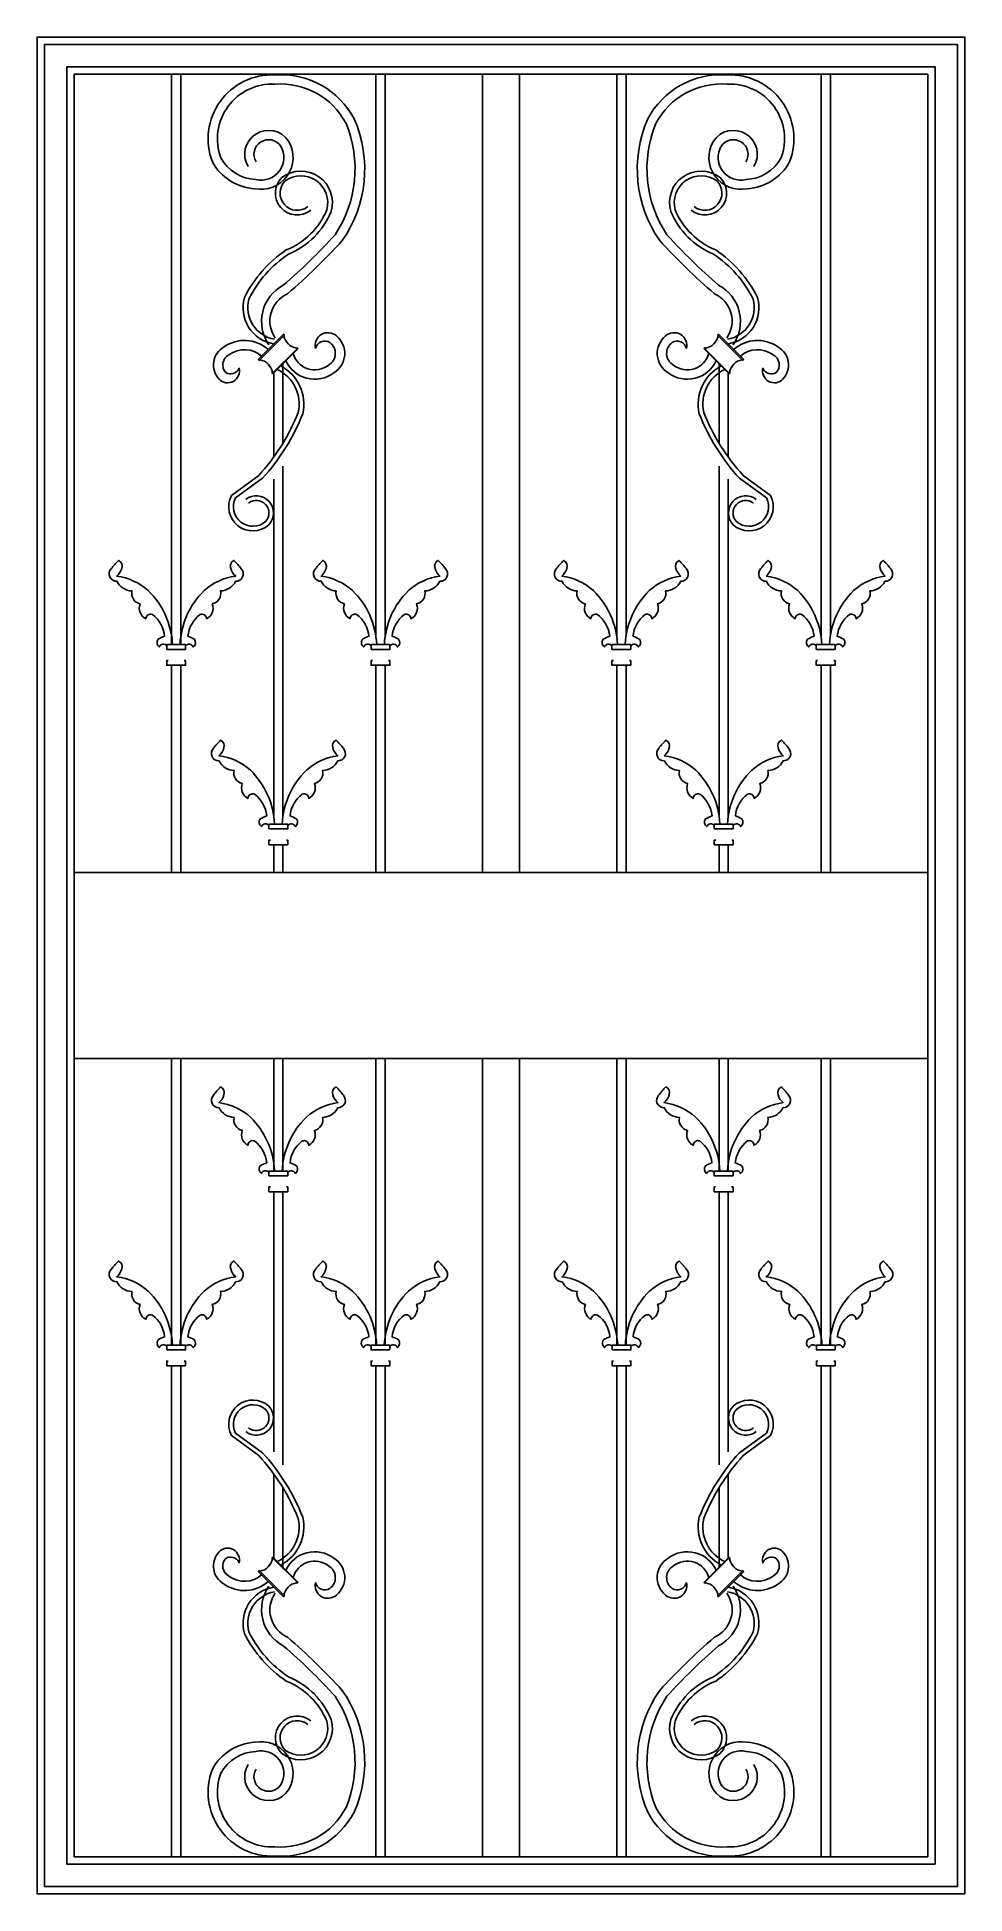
# Model space of a CAD drawing. Header units: metres. Extents: x 48384 to 49384, y 18250 to 20250.
import ezdxf

# ---------------------------------------------------------------- set-up
doc = ezdxf.new("R2010")
doc.units = ezdxf.units.M
for name, color, linetype in [('3', 3, 'Continuous'), ('4', 4, 'Continuous'), ('7', 7, 'Continuous'), ('BH', 3, 'Continuous')]:
    doc.layers.add(name, color=color, linetype=linetype)

msp = doc.modelspace()

# ---------------------------------------------------------------- hatches: boundary and pattern name
at = {"layer": 'BH'}
h = msp.add_hatch(dxfattribs=at)
h.set_pattern_fill('DOTS', scale=83.6)
h.paths.add_polyline_path([(48637.43, 19887.02, 0.32), (48623.38, 19901.08), (48650.45, 19928.13, 0.31), (48664.5, 19914.06)])
h = msp.add_hatch(dxfattribs=at)
h.set_pattern_fill('DOTS', scale=83.6)
h.paths.add_polyline_path([(49131.08, 19887.02, -0.32), (49145.14, 19901.08), (49118.06, 19928.13, -0.31), (49104.01, 19914.06)])
h = msp.add_hatch(dxfattribs=at)
h.set_pattern_fill('DOTS', scale=300)
h.paths.add_polyline_path([(49344.26, 19149.66), (49344.26, 19349.66), (48424.26, 19349.66), (48424.26, 19149.66)])
h = msp.add_hatch(dxfattribs=at)
h.set_pattern_fill('DOTS', scale=83.6)
h.paths.add_polyline_path([(48637.43, 18612.31, -0.32), (48623.38, 18598.24), (48650.45, 18571.2, -0.31), (48664.5, 18585.27)])
h = msp.add_hatch(dxfattribs=at)
h.set_pattern_fill('DOTS', scale=83.6)
h.paths.add_polyline_path([(49131.08, 18612.31, 0.32), (49145.14, 18598.24), (49118.06, 18571.2, 0.31), (49104.01, 18585.27)])

# ---------------------------------------------------------------- linework, layer by layer
at = {"layer": '3'}
for p, q in [((48529.26, 19595.25), (48529.26, 20209.66)), ((48539.26, 19595.25), (48539.26, 20209.66)), ((48749.47, 19604.4), (48749.47, 20209.66)), ((48759.47, 19605.29), (48759.47, 20209.66)), ((48864.26, 20209.66), (48864.26, 19349.66)), ((48904.26, 20209.66), (48904.26, 19349.66)), ((49009.05, 19604.4), (49009.05, 20209.66)), ((49019.05, 19605.29), (49019.05, 20209.66)), ((49229.26, 19604.4), (49229.26, 20209.66)), ((49239.26, 19605.29), (49239.26, 20209.66)), ((48639.26, 19887.94), (48639.26, 19796.98)), ((48649.26, 19897.93), (48649.26, 19811.96)), ((49119.26, 19897.93), (49119.26, 19811.96)), ((49129.26, 19887.94), (49129.26, 19796.98)), ((48649.26, 19787.39), (48649.26, 19411.01)), ((49119.26, 19787.39), (49119.26, 19411.72)), ((48639.26, 19773.46), (48639.26, 19411.72)), ((49129.26, 19773.46), (49129.26, 19411.01)), ((48529.26, 19349.66), (48529.26, 19573.14)), ((48539.26, 19349.66), (48539.26, 19573.14)), ((48749.47, 19349.66), (48749.47, 19573.14)), ((48759.47, 19349.66), (48759.47, 19573.14)), ((49009.05, 19349.66), (49009.05, 19573.14)), ((49019.05, 19349.66), (49019.05, 19573.14)), ((49229.26, 19349.66), (49229.26, 19573.14)), ((49239.26, 19349.66), (49239.26, 19573.14)), ((48639.26, 19379.66), (48639.26, 19349.66)), ((48649.26, 19379.66), (48649.26, 19349.66)), ((49119.26, 19379.66), (49119.26, 19349.66)), ((49129.26, 19379.66), (49129.26, 19349.66)), ((48529.26, 19149.66), (48529.26, 18840.63)), ((48539.26, 19149.66), (48539.26, 18840.63)), ((48639.26, 19028.15), (48639.26, 19149.66)), ((48649.26, 19028.15), (48649.26, 19149.66)), ((48749.47, 19149.66), (48749.47, 18840.63)), ((48759.47, 19149.66), (48759.47, 18840.63)), ((48864.26, 19149.66), (48864.26, 18289.66)), ((48904.26, 19149.66), (48904.26, 18289.66)), ((49009.05, 19149.66), (49009.05, 18840.63)), ((49019.05, 19149.66), (49019.05, 18840.63)), ((49119.26, 19028.15), (49119.26, 19149.66)), ((49129.26, 19028.15), (49129.26, 19149.66)), ((49229.26, 19149.66), (49229.26, 18840.63)), ((49239.26, 19149.66), (49239.26, 18840.63)), ((48639.26, 18725.87), (48639.26, 19006.04)), ((48649.26, 18711.93), (48649.26, 19006.04)), ((49119.26, 18711.93), (49119.26, 19006.04)), ((49129.26, 18725.87), (49129.26, 19006.04)), ((48529.26, 18818.53), (48529.26, 18289.66)), ((48539.26, 18818.53), (48539.26, 18289.66)), ((48749.47, 18818.53), (48749.47, 18289.66)), ((48759.47, 18818.53), (48759.47, 18289.66)), ((49009.05, 18818.53), (49009.05, 18289.66)), ((49019.05, 18818.53), (49019.05, 18289.66)), ((49229.26, 18818.53), (49229.26, 18289.66)), ((49239.26, 18818.53), (49239.26, 18289.66)), ((48639.26, 18611.39), (48639.26, 18702.34)), ((49129.26, 18611.39), (49129.26, 18702.34)), ((48649.26, 18601.4), (48649.26, 18687.37)), ((49119.26, 18601.4), (49119.26, 18687.37))]:
    msp.add_line(p, q, dxfattribs=at)
for points in [[(49376.26, 18257.66), (49376.26, 20241.66), (48392.26, 20241.66), (48392.26, 18257.66)], [(49352.26, 18281.66), (49352.26, 20217.66), (48416.26, 20217.66), (48416.26, 18281.66)]]:
    msp.add_lwpolyline(points, close=True, dxfattribs=at)
for points in [[(48611.64, 20110.19, -0.98), (48655.33, 20137.61, -0.65), (48618.83, 20086.37, -0.26), (48573.2, 20115.31, -0.54), (48640.42, 20208.96, -0.3), (48726.3, 20161, -0.26), (48713.24, 20030.56, -0.03), (48654.29, 19973.27, 0.47), (48640.87, 19925.62, 0.62)], [(49156.87, 20110.19, 0.98), (49113.18, 20137.61, 0.65), (49149.68, 20086.37, 0.26), (49195.32, 20115.31, 0.54), (49128.09, 20208.96, 0.3), (49042.21, 20161, 0.26), (49055.28, 20030.56, 0.03), (49114.23, 19973.27, -0.47), (49127.64, 19925.62, -0.62)], [(48620.23, 20115.31, -0.97), (48646.86, 20132.3, -0.66), (48620.12, 20096.33, -0.26), (48582.32, 20119.47, -0.54), (48640.55, 20198.95, -0.3), (48717.27, 20156.69, -0.25), (48705.36, 20036.76, -0.03), (48649.64, 19982.45, 0.45), (48634.14, 19918.23, 0.44)], [(49148.28, 20115.31, 0.97), (49121.65, 20132.3, 0.66), (49148.39, 20096.33, 0.26), (49186.2, 20119.47, 0.54), (49127.96, 20198.95, 0.3), (49051.24, 20156.69, 0.25), (49063.15, 20036.76, 0.03), (49118.87, 19982.45, -0.45), (49134.38, 19918.23, -0.44)], [(48639.12, 19919.41, -0.45), (48607.7, 19969.06, -0.13), (48652.88, 20020.44, 0.2), (48696.55, 20063.56, 0.71), (48651.47, 20094.72, 0.94), (48676.14, 20067.08)], [(48639.96, 19924.34, -0.44), (48612.39, 19967.26, -0.13), (48655.26, 20016.01, 0.2), (48701.28, 20061.91, 0.72), (48648.2, 20098.52, 0.95), (48679.22, 20063.14, 0.95)], [(49128.55, 19924.34, 0.44), (49156.12, 19967.26, 0.13), (49113.26, 20016.01, -0.2), (49067.23, 20061.91, -0.72), (49120.31, 20098.52, -0.95), (49089.29, 20063.14, -0.95)], [(49129.39, 19919.41, 0.45), (49160.81, 19969.06, 0.13), (49115.64, 20020.44, -0.2), (49071.96, 20063.56, -0.71), (49117.04, 20094.72, -0.94), (49092.37, 20067.08)], [(48601.83, 19893.35, -0.79), (48580.33, 19881.4, -0.49), (48585.73, 19915.9, -0.35), (48633.27, 19913.24, -0.24)], [(48684.43, 19914.19, -0.74), (48706.82, 19927.88, -0.52), (48704.01, 19888.04, -0.48), (48652.42, 19901.09, -0.25)], [(48684.43, 19914.19, -0.53), (48699.87, 19920.62, -0.54), (48698.41, 19896.34, -0.53), (48660.18, 19908.84, -0.45)], [(49084.08, 19914.19, 0.74), (49061.69, 19927.88, 0.52), (49064.5, 19888.04, 0.48), (49116.09, 19901.09, 0.25)], [(49084.08, 19914.19, 0.53), (49068.64, 19920.62, 0.54), (49070.11, 19896.34, 0.53), (49108.33, 19908.84, 0.45)], [(49166.68, 19893.35, 0.79), (49188.18, 19881.4, 0.49), (49182.78, 19915.9, 0.35), (49135.24, 19913.24, 0.24)], [(48601.83, 19892.17, -0.38), (48587.63, 19888.25, -0.5), (48591.04, 19907.4, -0.36), (48626.59, 19905.8, -0.36)], [(49166.68, 19892.17, 0.38), (49180.89, 19888.25, 0.5), (49177.47, 19907.4, 0.36), (49141.92, 19905.8, 0.36)], [(48643.12, 19891.8, -0.35), (48665.8, 19845.45, -0.09), (48623.2, 19777.54), (48593.77, 19755.84, 0.83), (48633.98, 19724.23, 0.93), (48609.13, 19751.68)], [(48646.85, 19895.52, -0.34), (48670.59, 19843.99, -0.09), (48627.17, 19774.47), (48598.11, 19753.34, 0.82), (48630.51, 19727.84, 0.92), (48612.21, 19747.74)], [(49121.66, 19895.52, 0.34), (49097.92, 19843.99, 0.09), (49141.34, 19774.47), (49170.4, 19753.34, -0.82), (49138, 19727.84, -0.92), (49156.3, 19747.74)], [(49125.39, 19891.8, 0.35), (49102.72, 19845.45, 0.09), (49145.31, 19777.54), (49174.74, 19755.84, -0.83), (49134.53, 19724.23, -0.93), (49159.38, 19751.68)], [(48530.06, 19595.48, 0.19), (48504.05, 19653.46, 0.15), (48470.08, 19669.09, 0.16), (48475.44, 19677.45, 0.4), (48471.96, 19685.95, 0.03), (48464.1, 19676.99, 0.67), (48470.25, 19663.53, 0.28), (48486.5, 19653.16, 0.42), (48495.33, 19639.16, 0.39), (48501.44, 19623.2, -0.52), (48508.48, 19627.72, -0.21), (48521.63, 19604.35, 0.05), (48514.63, 19601.02, 0.41), (48515.85, 19592.77, -0.57), (48524.14, 19593.9)], [(48538.31, 19595.48, -0.19), (48564.33, 19653.46, -0.15), (48598.29, 19669.09, -0.16), (48592.94, 19677.45, -0.4), (48596.41, 19685.95, -0.03), (48604.28, 19676.99, -0.67), (48598.13, 19663.53, -0.28), (48581.88, 19653.16, -0.42), (48573.05, 19639.16, -0.39), (48566.94, 19623.2, 0.52), (48559.9, 19627.72, 0.21), (48546.75, 19604.35, -0.05), (48553.75, 19601.02, -0.41), (48552.53, 19592.77, 0.57), (48544.24, 19593.9)], [(48750.27, 19595.48, 0.19), (48724.26, 19653.46, 0.15), (48690.29, 19669.09, 0.16), (48695.65, 19677.45, 0.4), (48692.17, 19685.95, 0.03), (48684.31, 19676.99, 0.67), (48690.46, 19663.53, 0.28), (48706.71, 19653.16, 0.42), (48715.54, 19639.16, 0.39), (48721.65, 19623.2, -0.52), (48728.69, 19627.72, -0.21), (48741.84, 19604.35, 0.05), (48734.84, 19601.02, 0.41), (48736.06, 19592.77, -0.57), (48744.35, 19593.9)], [(48758.52, 19595.48, -0.19), (48784.54, 19653.46, -0.15), (48818.5, 19669.09, -0.16), (48813.15, 19677.45, -0.4), (48816.62, 19685.95, -0.03), (48824.49, 19676.99, -0.67), (48818.34, 19663.53, -0.28), (48802.09, 19653.16, -0.42), (48793.26, 19639.16, -0.39), (48787.15, 19623.2, 0.52), (48780.11, 19627.72, 0.21), (48766.96, 19604.35, -0.05), (48773.96, 19601.02, -0.41), (48772.74, 19592.77, 0.57), (48764.45, 19593.9)], [(49009.85, 19595.48, 0.19), (48983.84, 19653.46, 0.15), (48949.87, 19669.09, 0.16), (48955.23, 19677.45, 0.4), (48951.75, 19685.95, 0.03), (48943.89, 19676.99, 0.67), (48950.04, 19663.53, 0.28), (48966.29, 19653.16, 0.42), (48975.12, 19639.16, 0.39), (48981.23, 19623.2, -0.52), (48988.27, 19627.72, -0.21), (49001.42, 19604.35, 0.05), (48994.42, 19601.02, 0.41), (48995.64, 19592.77, -0.57), (49003.93, 19593.9)], [(49018.1, 19595.48, -0.19), (49044.12, 19653.46, -0.15), (49078.08, 19669.09, -0.16), (49072.73, 19677.45, -0.4), (49076.2, 19685.95, -0.03), (49084.07, 19676.99, -0.67), (49077.92, 19663.53, -0.28), (49061.67, 19653.16, -0.42), (49052.84, 19639.16, -0.39), (49046.73, 19623.2, 0.52), (49039.69, 19627.72, 0.21), (49026.54, 19604.35, -0.05), (49033.54, 19601.02, -0.41), (49032.32, 19592.77, 0.57), (49024.03, 19593.9)], [(49230.06, 19595.48, 0.19), (49204.05, 19653.46, 0.15), (49170.08, 19669.09, 0.16), (49175.44, 19677.45, 0.4), (49171.96, 19685.95, 0.03), (49164.1, 19676.99, 0.67), (49170.25, 19663.53, 0.28), (49186.5, 19653.16, 0.42), (49195.33, 19639.16, 0.39), (49201.44, 19623.2, -0.52), (49208.48, 19627.72, -0.21), (49221.63, 19604.35, 0.05), (49214.63, 19601.02, 0.41), (49215.85, 19592.77, -0.57), (49224.14, 19593.9)], [(49238.31, 19595.48, -0.19), (49264.33, 19653.46, -0.15), (49298.29, 19669.09, -0.16), (49292.94, 19677.45, -0.4), (49296.41, 19685.95, -0.03), (49304.28, 19676.99, -0.67), (49298.13, 19663.53, -0.28), (49281.88, 19653.16, -0.42), (49273.05, 19639.16, -0.39), (49266.94, 19623.2, 0.52), (49259.9, 19627.72, 0.21), (49246.75, 19604.35, -0.05), (49253.75, 19601.02, -0.41), (49252.53, 19592.77, 0.57), (49244.24, 19593.9)], [(48640.18, 19402, 0.19), (48614.17, 19459.98, 0.15), (48580.2, 19475.61, 0.16), (48585.56, 19483.97, 0.4), (48582.08, 19492.47, 0.03), (48574.22, 19483.52, 0.67), (48580.37, 19470.06, 0.28), (48596.62, 19459.68, 0.42), (48605.45, 19445.69, 0.39), (48611.56, 19429.72, -0.52), (48618.6, 19434.24, -0.21), (48631.75, 19410.87, 0.05), (48624.75, 19407.54, 0.41), (48625.97, 19399.29, -0.57), (48634.26, 19400.42)], [(48648.43, 19402, -0.19), (48674.45, 19459.98, -0.15), (48708.41, 19475.61, -0.16), (48703.06, 19483.97, -0.4), (48706.53, 19492.47, -0.03), (48714.4, 19483.52, -0.67), (48708.25, 19470.06, -0.28), (48692, 19459.68, -0.42), (48683.17, 19445.69, -0.39), (48677.06, 19429.72, 0.52), (48670.02, 19434.24, 0.21), (48656.87, 19410.87, -0.05), (48663.87, 19407.54, -0.41), (48662.65, 19399.29, 0.57), (48654.36, 19400.42)], [(49120.18, 19402, 0.19), (49094.17, 19459.98, 0.15), (49060.2, 19475.61, 0.16), (49065.56, 19483.97, 0.4), (49062.08, 19492.47, 0.03), (49054.22, 19483.52, 0.67), (49060.37, 19470.06, 0.28), (49076.62, 19459.68, 0.42), (49085.45, 19445.69, 0.39), (49091.56, 19429.72, -0.52), (49098.6, 19434.24, -0.21), (49111.75, 19410.87, 0.05), (49104.75, 19407.54, 0.41), (49105.97, 19399.29, -0.57), (49114.26, 19400.42)], [(49128.43, 19402, -0.19), (49154.45, 19459.98, -0.15), (49188.41, 19475.61, -0.16), (49183.06, 19483.97, -0.4), (49186.53, 19492.47, -0.03), (49194.4, 19483.52, -0.67), (49188.25, 19470.06, -0.28), (49172, 19459.68, -0.42), (49163.17, 19445.69, -0.39), (49157.06, 19429.72, 0.52), (49150.02, 19434.24, 0.21), (49136.87, 19410.87, -0.05), (49143.87, 19407.54, -0.41), (49142.65, 19399.29, 0.57), (49134.36, 19400.42)], [(48640.18, 19028.38, 0.19), (48614.17, 19086.36, 0.15), (48580.2, 19101.99, 0.16), (48585.56, 19110.35, 0.4), (48582.08, 19118.85, 0.03), (48574.22, 19109.9, 0.67), (48580.37, 19096.43, 0.28), (48596.62, 19086.06, 0.42), (48605.45, 19072.07, 0.39), (48611.56, 19056.1, -0.52), (48618.6, 19060.62, -0.21), (48631.75, 19037.25, 0.05), (48624.75, 19033.92, 0.41), (48625.97, 19025.67, -0.57), (48634.26, 19026.8)], [(48648.43, 19028.38, -0.19), (48674.45, 19086.36, -0.15), (48708.41, 19101.99, -0.16), (48703.06, 19110.35, -0.4), (48706.53, 19118.85, -0.03), (48714.4, 19109.9, -0.67), (48708.25, 19096.43, -0.28), (48692, 19086.06, -0.42), (48683.17, 19072.07, -0.39), (48677.06, 19056.1, 0.52), (48670.02, 19060.62, 0.21), (48656.87, 19037.25, -0.05), (48663.87, 19033.92, -0.41), (48662.65, 19025.67, 0.57), (48654.36, 19026.8)], [(49120.08, 19028.38, 0.19), (49094.06, 19086.36, 0.15), (49060.1, 19101.99, 0.16), (49065.45, 19110.35, 0.4), (49061.98, 19118.85, 0.03), (49054.12, 19109.9, 0.67), (49060.26, 19096.43, 0.28), (49076.51, 19086.06, 0.42), (49085.35, 19072.07, 0.39), (49091.45, 19056.1, -0.52), (49098.49, 19060.62, -0.21), (49111.64, 19037.25, 0.05), (49104.65, 19033.92, 0.41), (49105.86, 19025.67, -0.57), (49114.16, 19026.8)], [(49128.33, 19028.38, -0.19), (49154.34, 19086.36, -0.15), (49188.31, 19101.99, -0.16), (49182.95, 19110.35, -0.4), (49186.43, 19118.85, -0.03), (49194.29, 19109.9, -0.67), (49188.14, 19096.43, -0.28), (49171.89, 19086.06, -0.42), (49163.06, 19072.07, -0.39), (49156.95, 19056.1, 0.52), (49149.91, 19060.62, 0.21), (49136.76, 19037.25, -0.05), (49143.76, 19033.92, -0.41), (49142.54, 19025.67, 0.57), (49134.25, 19026.8)], [(48530.06, 18840.87, 0.19), (48504.05, 18898.85, 0.15), (48470.08, 18914.48, 0.16), (48475.44, 18922.83, 0.4), (48471.96, 18931.33, 0.03), (48464.1, 18922.38, 0.67), (48470.25, 18908.92, 0.28), (48486.5, 18898.54, 0.42), (48495.33, 18884.55, 0.39), (48501.44, 18868.59, -0.52), (48508.48, 18873.11, -0.21), (48521.63, 18849.73, 0.05), (48514.63, 18846.4, 0.41), (48515.85, 18838.16, -0.57), (48524.14, 18839.29)], [(48538.31, 18840.87, -0.19), (48564.33, 18898.85, -0.15), (48598.29, 18914.48, -0.16), (48592.94, 18922.83, -0.4), (48596.41, 18931.33, -0.03), (48604.28, 18922.38, -0.67), (48598.13, 18908.92, -0.28), (48581.88, 18898.54, -0.42), (48573.05, 18884.55, -0.39), (48566.94, 18868.59, 0.52), (48559.9, 18873.11, 0.21), (48546.75, 18849.73, -0.05), (48553.75, 18846.4, -0.41), (48552.53, 18838.16, 0.57), (48544.24, 18839.29)], [(48750.23, 18840.87, 0.19), (48724.21, 18898.85, 0.15), (48690.25, 18914.48, 0.16), (48695.6, 18922.83, 0.4), (48692.13, 18931.33, 0.03), (48684.26, 18922.38, 0.67), (48690.41, 18908.92, 0.28), (48706.66, 18898.54, 0.42), (48715.49, 18884.55, 0.39), (48721.6, 18868.59, -0.52), (48728.64, 18873.11, -0.21), (48741.79, 18849.73, 0.05), (48734.79, 18846.4, 0.41), (48736.01, 18838.16, -0.57), (48744.3, 18839.29)], [(48758.48, 18840.87, -0.19), (48784.49, 18898.85, -0.15), (48818.46, 18914.48, -0.16), (48813.1, 18922.83, -0.4), (48816.58, 18931.33, -0.03), (48824.44, 18922.38, -0.67), (48818.29, 18908.92, -0.28), (48802.04, 18898.54, -0.42), (48793.21, 18884.55, -0.39), (48787.1, 18868.59, 0.52), (48780.06, 18873.11, 0.21), (48766.91, 18849.73, -0.05), (48773.91, 18846.4, -0.41), (48772.69, 18838.16, 0.57), (48764.4, 18839.29)], [(49010.04, 18840.87, 0.19), (48984.02, 18898.85, 0.15), (48950.06, 18914.48, 0.16), (48955.41, 18922.83, 0.4), (48951.94, 18931.33, 0.03), (48944.07, 18922.38, 0.67), (48950.22, 18908.92, 0.28), (48966.47, 18898.54, 0.42), (48975.3, 18884.55, 0.39), (48981.41, 18868.59, -0.52), (48988.45, 18873.11, -0.21), (49001.6, 18849.73, 0.05), (48994.6, 18846.4, 0.41), (48995.82, 18838.16, -0.57), (49004.11, 18839.29)], [(49018.29, 18840.87, -0.19), (49044.3, 18898.85, -0.15), (49078.27, 18914.48, -0.16), (49072.91, 18922.83, -0.4), (49076.39, 18931.33, -0.03), (49084.25, 18922.38, -0.67), (49078.1, 18908.92, -0.28), (49061.85, 18898.54, -0.42), (49053.02, 18884.55, -0.39), (49046.91, 18868.59, 0.52), (49039.87, 18873.11, 0.21), (49026.72, 18849.73, -0.05), (49033.72, 18846.4, -0.41), (49032.5, 18838.16, 0.57), (49024.21, 18839.29)], [(49230.2, 18840.87, 0.19), (49204.19, 18898.85, 0.15), (49170.22, 18914.48, 0.16), (49175.57, 18922.83, 0.4), (49172.1, 18931.33, 0.03), (49164.24, 18922.38, 0.67), (49170.39, 18908.92, 0.28), (49186.63, 18898.54, 0.42), (49195.47, 18884.55, 0.39), (49201.57, 18868.59, -0.52), (49208.61, 18873.11, -0.21), (49221.76, 18849.73, 0.05), (49214.77, 18846.4, 0.41), (49215.98, 18838.16, -0.57), (49224.28, 18839.29)], [(49238.45, 18840.87, -0.19), (49264.46, 18898.85, -0.15), (49298.43, 18914.48, -0.16), (49293.07, 18922.83, -0.4), (49296.55, 18931.33, -0.03), (49304.41, 18922.38, -0.67), (49298.26, 18908.92, -0.28), (49282.01, 18898.54, -0.42), (49273.18, 18884.55, -0.39), (49267.07, 18868.59, 0.52), (49260.03, 18873.11, 0.21), (49246.88, 18849.73, -0.05), (49253.88, 18846.4, -0.41), (49252.66, 18838.16, 0.57), (49244.37, 18839.29)], [(48643.12, 18607.52, 0.35), (48665.8, 18653.87, 0.09), (48623.2, 18721.78), (48593.77, 18743.49, -0.83), (48633.98, 18775.1, -0.93), (48609.13, 18747.65)], [(49125.39, 18607.52, -0.35), (49102.72, 18653.87, -0.09), (49145.31, 18721.78), (49174.74, 18743.49, 0.83), (49134.53, 18775.1, 0.93), (49159.38, 18747.65)], [(48646.85, 18603.8, 0.34), (48670.59, 18655.33, 0.09), (48627.17, 18724.85), (48598.11, 18745.99, -0.82), (48630.51, 18771.49, -0.92), (48612.21, 18751.59)], [(49121.66, 18603.8, -0.34), (49097.92, 18655.33, -0.09), (49141.34, 18724.85), (49170.4, 18745.99, 0.82), (49138, 18771.49, 0.92), (49156.3, 18751.59)], [(48601.83, 18605.98, 0.79), (48580.33, 18617.92, 0.49), (48585.73, 18583.42, 0.35), (48633.27, 18586.08, 0.24)], [(49166.68, 18605.98, -0.79), (49188.18, 18617.92, -0.49), (49182.78, 18583.42, -0.35), (49135.24, 18586.08, -0.24)], [(48601.83, 18607.15, 0.38), (48587.63, 18611.08, 0.5), (48591.04, 18591.93, 0.36), (48626.59, 18593.52, 0.36)], [(48684.43, 18585.13, 0.74), (48706.82, 18571.44, 0.52), (48704.01, 18611.29, 0.48), (48652.42, 18598.24, 0.25)], [(48684.43, 18585.13, 0.53), (48699.87, 18578.7, 0.54), (48698.41, 18602.98, 0.53), (48660.18, 18590.48, 0.45)], [(49084.08, 18585.13, -0.74), (49061.69, 18571.44, -0.52), (49064.5, 18611.29, -0.48), (49116.09, 18598.24, -0.25)], [(49084.08, 18585.13, -0.53), (49068.64, 18578.7, -0.54), (49070.11, 18602.98, -0.53), (49108.33, 18590.48, -0.45)], [(49166.68, 18607.15, -0.38), (49180.89, 18611.08, -0.5), (49177.47, 18591.93, -0.36), (49141.92, 18593.52, -0.36)], [(48620.23, 18384.02, 0.97), (48646.86, 18367.03, 0.66), (48620.12, 18403, 0.26), (48582.32, 18379.85, 0.54), (48640.55, 18300.38, 0.3), (48717.27, 18342.64, 0.25), (48705.36, 18462.57, 0.03), (48649.64, 18516.87, -0.45), (48634.14, 18581.1, -0.44)], [(49148.28, 18384.02, -0.97), (49121.65, 18367.03, -0.66), (49148.39, 18403, -0.26), (49186.2, 18379.85, -0.54), (49127.96, 18300.38, -0.3), (49051.24, 18342.64, -0.25), (49063.15, 18462.57, -0.03), (49118.87, 18516.87, 0.45), (49134.38, 18581.1, 0.44)], [(48611.64, 18389.13, 0.98), (48655.33, 18361.72, 0.65), (48618.83, 18412.95, 0.26), (48573.2, 18384.02, 0.54), (48640.42, 18290.36, 0.3), (48726.3, 18338.33, 0.26), (48713.24, 18468.77, 0.03), (48654.29, 18526.06, -0.47), (48640.87, 18573.7, -0.62)], [(48639.12, 18579.92, 0.45), (48607.7, 18530.26, 0.13), (48652.88, 18478.89, -0.2), (48696.55, 18435.76, -0.71), (48651.47, 18404.61, -0.94), (48676.14, 18432.24)], [(48639.96, 18574.99, 0.44), (48612.39, 18532.06, 0.13), (48655.26, 18483.31, -0.2), (48701.28, 18437.42, -0.72), (48648.2, 18400.81, -0.95), (48679.22, 18436.18, -0.95)], [(49156.87, 18389.13, -0.98), (49113.18, 18361.72, -0.65), (49149.68, 18412.95, -0.26), (49195.32, 18384.02, -0.54), (49128.09, 18290.36, -0.3), (49042.21, 18338.33, -0.26), (49055.28, 18468.77, -0.03), (49114.23, 18526.06, 0.47), (49127.64, 18573.7, 0.62)], [(49128.55, 18574.99, -0.44), (49156.12, 18532.06, -0.13), (49113.26, 18483.31, 0.2), (49067.23, 18437.42, 0.72), (49120.31, 18400.81, 0.95), (49089.29, 18436.18, 0.95)], [(49129.39, 18579.92, -0.45), (49160.81, 18530.26, -0.13), (49115.64, 18478.89, 0.2), (49071.96, 18435.76, 0.71), (49117.04, 18404.61, 0.94), (49092.37, 18432.24)]]:
    msp.add_lwpolyline(points, format="xyb", dxfattribs=at)
for points in [[(48638.91, 19887.59, -1.27), (48637.81, 19888.69, 0.32), (48624.37, 19902.15, -1.27), (48623.27, 19903.25), (48649.17, 19929.13), (48649.17, 19929.13, -1.27), (48650.27, 19928.03, 0.31), (48663.72, 19914.57, -1.27), (48664.81, 19913.47)], [(49129.6, 19887.59, 1.27), (49130.7, 19888.69, -0.32), (49144.15, 19902.15, 1.27), (49145.24, 19903.25), (49119.34, 19929.13), (49119.34, 19929.13, 1.27), (49118.24, 19928.03, -0.31), (49104.79, 19914.57, 1.27), (49103.7, 19913.47)], [(48638.91, 18611.73, 1.27), (48637.81, 18610.64, -0.32), (48624.37, 18597.18, 1.27), (48623.27, 18596.08), (48649.17, 18570.2), (48649.17, 18570.2, 1.27), (48650.27, 18571.3, -0.31), (48663.72, 18584.76, 1.27), (48664.81, 18585.85)], [(49129.6, 18611.73, -1.27), (49130.7, 18610.64, 0.32), (49144.15, 18597.18, -1.27), (49145.24, 18596.08), (49119.34, 18570.2), (49119.34, 18570.2, -1.27), (49118.24, 18571.3, 0.31), (49104.79, 18584.76, -1.27), (49103.7, 18585.85)]]:
    msp.add_lwpolyline(points, format="xyb", close=True, dxfattribs=at)
for points in [[(48650.45, 19928.13), (48650.45, 19928.13), (48623.38, 19901.08)], [(49118.06, 19928.13), (49118.06, 19928.13), (49145.14, 19901.08)], [(48637.43, 19887.02), (48664.5, 19914.06)], [(49131.08, 19887.02), (49104.01, 19914.06)], [(48637.43, 18612.31), (48664.5, 18585.27)], [(49131.08, 18612.31), (49104.01, 18585.27)], [(48650.45, 18571.2), (48650.45, 18571.2), (48623.38, 18598.24)], [(49118.06, 18571.2), (49118.06, 18571.2), (49145.14, 18598.24)]]:
    msp.add_lwpolyline(points, dxfattribs=at)
at = {"layer": '4'}
for p, q in [((48424.26, 19349.66), (49344.26, 19349.66)), ((48424.26, 19149.66), (49344.26, 19149.66))]:
    msp.add_line(p, q, dxfattribs=at)
for points in [[(49384.26, 18249.66), (49384.26, 20249.66), (48384.26, 20249.66), (48384.26, 18249.66)], [(49344.26, 18289.66), (49344.26, 20209.66), (48424.26, 20209.66), (48424.26, 18289.66)]]:
    msp.add_lwpolyline(points, close=True, dxfattribs=at)
at = {"layer": '7'}
for points in [[(48524.05, 19590.2), (48544.33, 19590.2), (48544.33, 19595.25), (48524.05, 19595.25)], [(48744.26, 19590.2), (48764.54, 19590.2), (48764.54, 19595.25), (48744.26, 19595.25)], [(49003.84, 19590.2), (49024.12, 19590.2), (49024.12, 19595.25), (49003.84, 19595.25)], [(49224.05, 19590.2), (49244.33, 19590.2), (49244.33, 19595.25), (49224.05, 19595.25)], [(48634.17, 19396.72), (48654.45, 19396.72), (48654.45, 19401.77), (48634.17, 19401.77)], [(49114.17, 19396.72), (49134.45, 19396.72), (49134.45, 19401.77), (49114.17, 19401.77)], [(48634.17, 19023.1), (48654.45, 19023.1), (48654.45, 19028.15), (48634.17, 19028.15)], [(49134.34, 19023.1), (49114.06, 19023.1), (49114.06, 19028.15), (49134.34, 19028.15)], [(48524.05, 18835.59), (48544.33, 18835.59), (48544.33, 18840.63), (48524.05, 18840.63)], [(48764.49, 18835.59), (48744.21, 18835.59), (48744.21, 18840.63), (48764.49, 18840.63)], [(49004.02, 18835.59), (49024.3, 18835.59), (49024.3, 18840.63), (49004.02, 18840.63)], [(49244.46, 18835.59), (49224.18, 18835.59), (49224.18, 18840.63), (49244.46, 18840.63)]]:
    msp.add_lwpolyline(points, close=True, dxfattribs=at)
for points in [[(48525.57, 19578.19), (48524.05, 19578.19), (48524.05, 19573.14), (48544.33, 19573.14), (48544.33, 19578.19), (48542.86, 19578.19)], [(48745.78, 19578.19), (48744.26, 19578.19), (48744.26, 19573.14), (48764.54, 19573.14), (48764.54, 19578.19), (48763.07, 19578.19)], [(49005.36, 19578.19), (49003.84, 19578.19), (49003.84, 19573.14), (49024.12, 19573.14), (49024.12, 19578.19), (49022.65, 19578.19)], [(49225.57, 19578.19), (49224.05, 19578.19), (49224.05, 19573.14), (49244.33, 19573.14), (49244.33, 19578.19), (49242.86, 19578.19)], [(48635.69, 19384.71), (48634.17, 19384.71), (48634.17, 19379.66), (48654.45, 19379.66), (48654.45, 19384.71), (48652.98, 19384.71)], [(49115.69, 19384.71), (49114.17, 19384.71), (49114.17, 19379.66), (49134.45, 19379.66), (49134.45, 19384.71), (49132.98, 19384.71)], [(48635.69, 19011.09), (48634.17, 19011.09), (48634.17, 19006.04), (48654.45, 19006.04), (48654.45, 19011.09), (48652.98, 19011.09)], [(49132.82, 19011.09), (49134.34, 19011.09), (49134.34, 19006.04), (49114.06, 19006.04), (49114.06, 19011.09), (49115.53, 19011.09)], [(48525.57, 18823.57), (48524.05, 18823.57), (48524.05, 18818.53), (48544.33, 18818.53), (48544.33, 18823.57), (48542.86, 18823.57)], [(48762.97, 18823.57), (48764.49, 18823.57), (48764.49, 18818.53), (48744.21, 18818.53), (48744.21, 18823.57), (48745.68, 18823.57)], [(49005.54, 18823.57), (49004.02, 18823.57), (49004.02, 18818.53), (49024.3, 18818.53), (49024.3, 18823.57), (49022.83, 18823.57)], [(49242.94, 18823.57), (49244.46, 18823.57), (49244.46, 18818.53), (49224.18, 18818.53), (49224.18, 18823.57), (49225.65, 18823.57)]]:
    msp.add_lwpolyline(points, dxfattribs=at)

doc.saveas('drawing.dxf')
